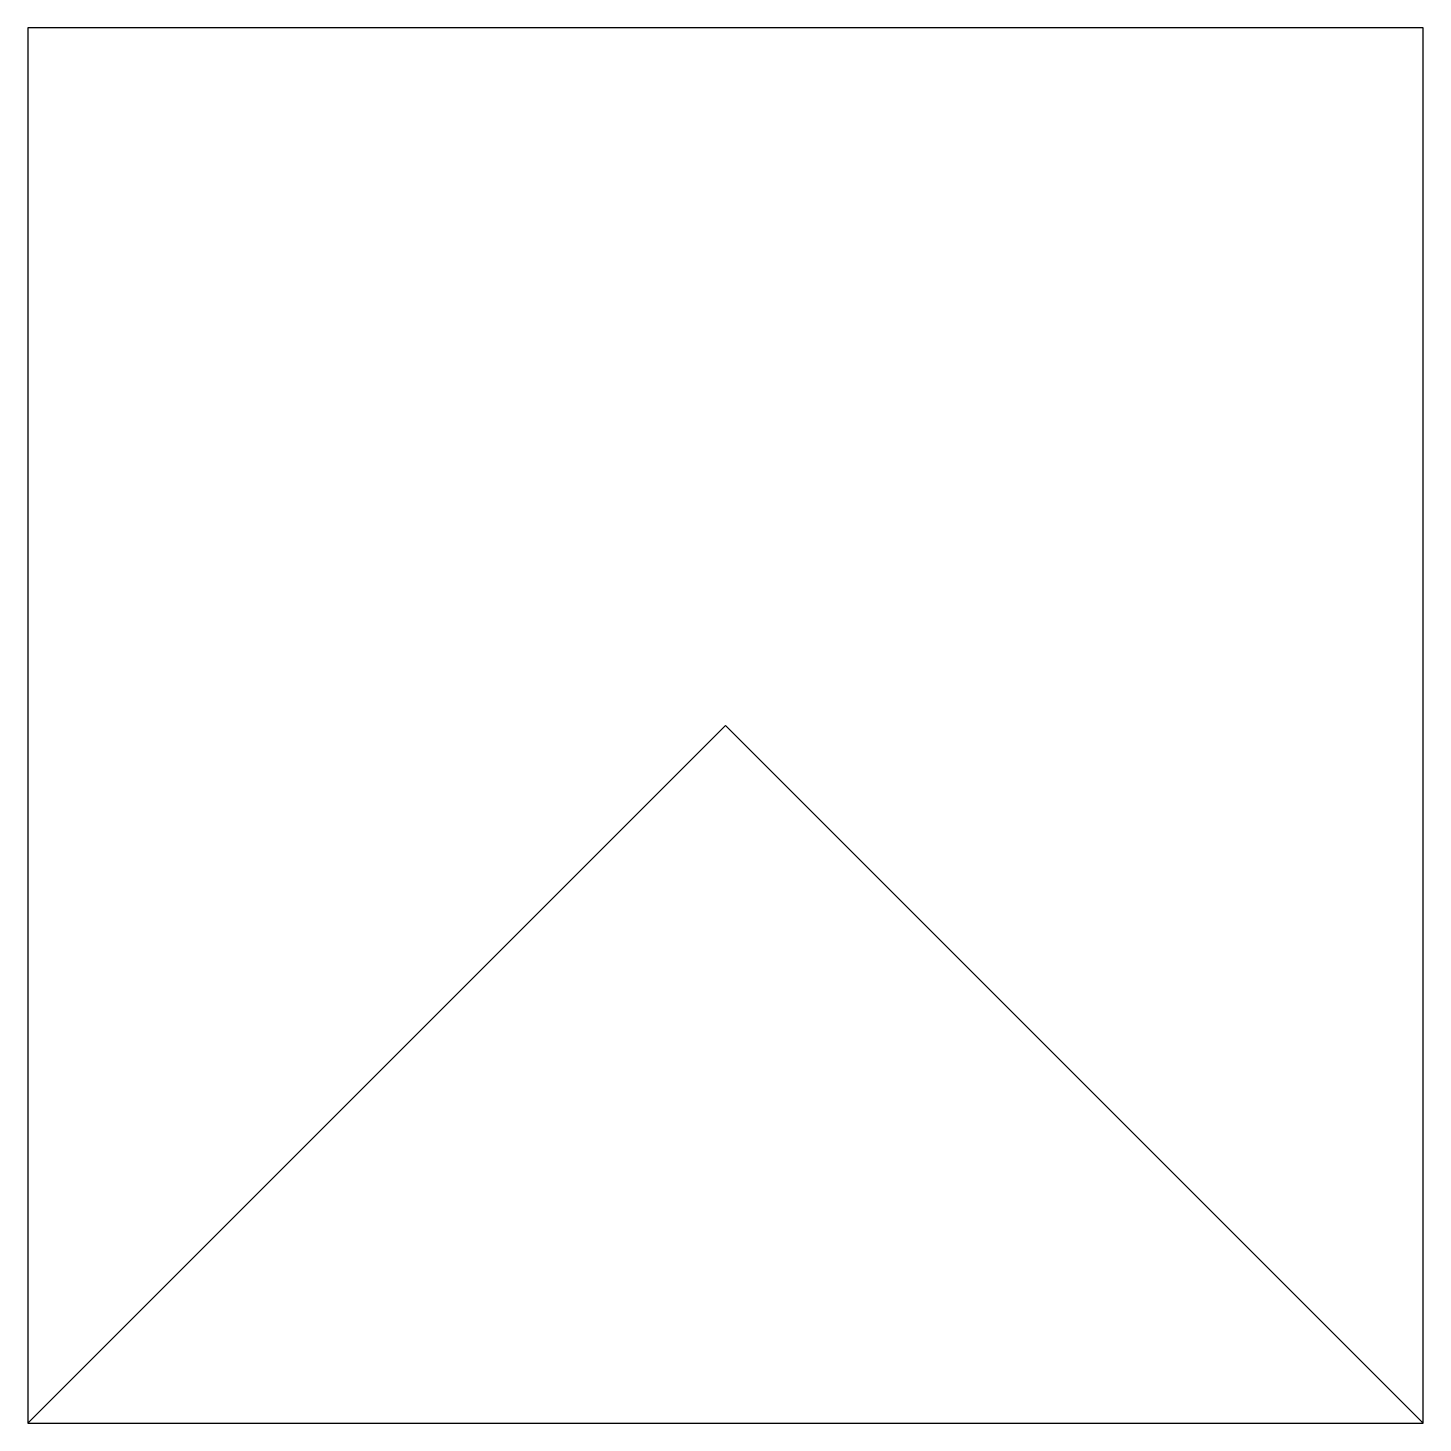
# Model space of a CAD drawing. Header units: metres. Extents: x 0 to 2, y 0 to 2.
import ezdxf

# ---------------------------------------------------------------- set-up
doc = ezdxf.new("R2010")
doc.units = ezdxf.units.M

msp = doc.modelspace()

# ---------------------------------------------------------------- linework, layer by layer
for points in [[(0, 0), (2, 0), (2, 2), (0, 2)], [(0, 0), (2, 0), (1, 1, 2)]]:
    msp.add_3dface(points)

doc.saveas('drawing.dxf')
